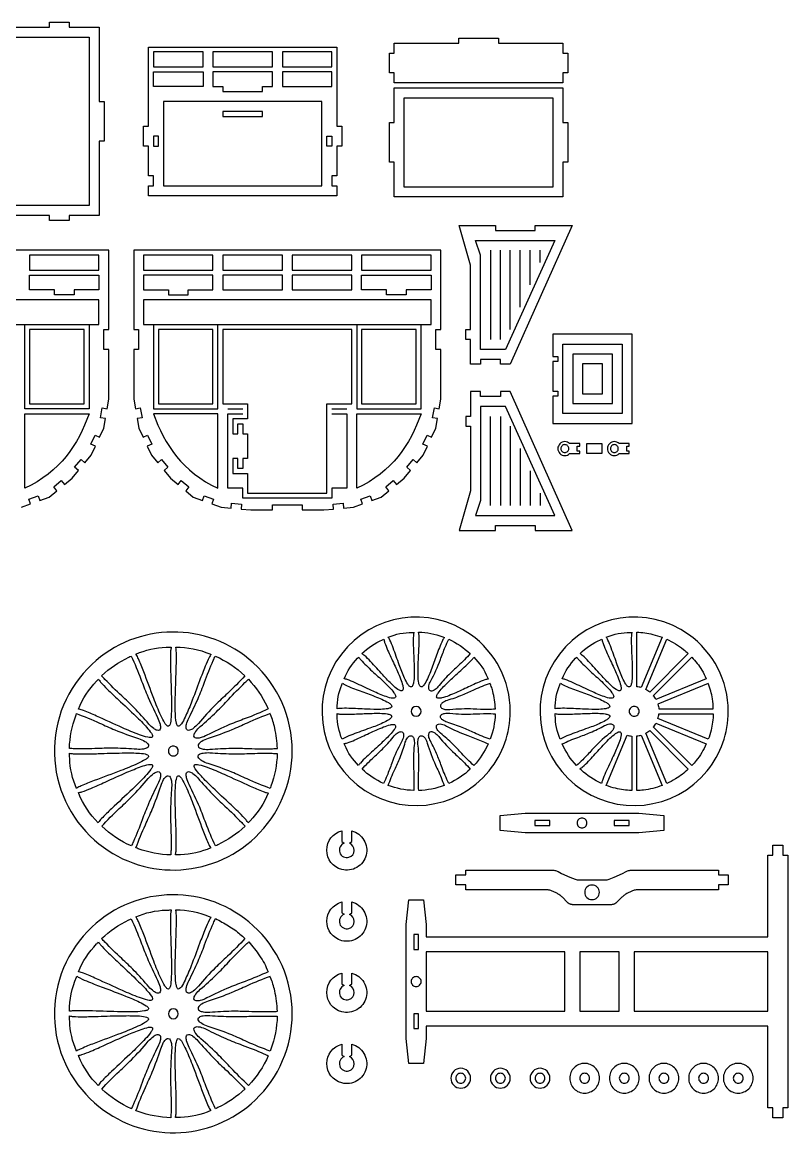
# Model space of a CAD drawing. Extents: x 67.1 to 101.4, y 38.5 to 67.5.
# Drawn here: x 82.14 to 101.45, y 39.51 to 67.51 of the extents above; entities that cross this region are included whole.
import ezdxf

# ---------------------------------------------------------------- set-up
doc = ezdxf.new("R2010")
doc.units = 0
doc.header["$MEASUREMENT"] = 0
doc.layers.get('0').update_dxf_attribs({"linetype": 'CONTINUOUS'})
doc.layers.add('ENGRAVE', color=1, linetype='CONTINUOUS')

msp = doc.modelspace()

# ---------------------------------------------------------------- linework, layer by layer
for points in [[(77.823, 67.383), (82.823, 67.383), (82.823, 67.508), (83.323, 67.508), (83.323, 67.383), (84.076, 67.383), (84.076, 65.508), (84.201, 65.508), (84.201, 64.508), (84.076, 64.508), (84.076, 62.633), (83.323, 62.633), (83.323, 62.508), (82.823, 62.508), (82.823, 62.633), (77.823, 62.633)], [(82.114, 55.277), (82.349, 55.362), (82.307, 55.48), (82.542, 55.565), (82.584, 55.448), (82.819, 55.533), (83.011, 55.694), (82.93, 55.79), (83.122, 55.95), (83.202, 55.854), (83.394, 56.015), (83.554, 56.207), (83.459, 56.287), (83.619, 56.479), (83.715, 56.398), (83.876, 56.59), (83.982, 56.816), (83.868, 56.869), (83.974, 57.096), (84.087, 57.043), (84.193, 57.269), (84.236, 57.516), (84.113, 57.537), (84.157, 57.784), (84.28, 57.762), (84.323, 58.008), (84.323, 59.258), (84.198, 59.258), (84.198, 59.758), (84.323, 59.758), (84.323, 61.758), (76.573, 61.758)]]:
    msp.add_lwpolyline(points)
for points in [[(91.522, 65.978), (91.522, 66.228), (91.397, 66.228), (91.397, 66.728), (91.522, 66.728), (91.522, 66.978), (93.147, 66.978), (93.147, 67.103), (94.147, 67.103), (94.147, 66.978), (95.772, 66.978), (95.772, 66.728), (95.897, 66.728), (95.897, 66.228), (95.772, 66.228), (95.772, 65.978)], [(85.323, 63.133), (85.323, 63.383), (85.448, 63.383), (85.448, 63.633), (85.323, 63.633), (85.323, 64.383), (85.198, 64.383), (85.198, 64.883), (85.323, 64.883), (85.323, 66.883), (90.073, 66.883), (90.073, 64.883), (90.198, 64.883), (90.198, 64.383), (90.073, 64.383), (90.073, 63.633), (89.948, 63.633), (89.948, 63.383), (90.073, 63.383), (90.073, 63.133)], [(85.448, 66.758), (85.448, 66.383), (86.698, 66.383), (86.698, 66.758)], [(86.948, 66.758), (86.948, 66.383), (88.448, 66.383), (88.448, 66.758)], [(88.698, 66.758), (88.698, 66.383), (89.948, 66.383), (89.948, 66.758)], [(85.448, 66.258), (86.698, 66.258), (86.698, 65.883), (85.448, 65.883)], [(86.948, 66.258), (86.948, 65.883), (87.198, 65.883), (87.198, 65.758), (88.198, 65.758), (88.198, 65.883), (88.448, 65.883), (88.448, 66.258)], [(88.698, 66.258), (88.698, 65.883), (89.948, 65.883), (89.948, 66.258)], [(91.522, 63.103), (91.522, 63.978), (91.397, 63.978), (91.397, 64.978), (91.522, 64.978), (91.522, 65.853), (95.772, 65.853), (95.772, 64.978), (95.897, 64.978), (95.897, 63.978), (95.772, 63.978), (95.772, 63.103)], [(87.198, 65.258), (87.198, 65.133), (88.198, 65.133), (88.198, 65.258)], [(85.448, 64.633), (85.448, 64.383), (85.573, 64.383), (85.573, 64.633)], [(89.948, 64.383), (89.823, 64.383), (89.823, 64.633), (89.948, 64.633)], [(93.448, 58.883), (93.448, 59.508), (93.323, 59.508), (93.323, 59.758), (93.448, 59.758), (93.448, 61.383), (93.158, 62.383), (94.073, 62.383), (94.073, 62.258), (95.073, 62.258), (95.073, 62.383), (96.011, 62.383), (94.448, 58.883), (94.198, 58.883), (94.198, 59.008), (93.698, 59.008), (93.698, 58.883)], [(82.323, 61.258), (84.073, 61.258), (84.073, 61.633), (82.323, 61.633)], [(92.698, 58.008), (92.698, 59.258), (92.573, 59.258), (92.573, 59.758), (92.698, 59.758), (92.698, 61.758), (84.948, 61.758), (84.948, 59.758), (85.073, 59.758), (85.073, 59.258), (84.948, 59.258), (84.948, 58.008), (84.992, 57.762), (85.115, 57.784), (85.158, 57.537), (85.035, 57.516), (85.078, 57.269), (85.184, 57.043), (85.297, 57.096), (85.403, 56.869), (85.29, 56.816), (85.396, 56.59), (85.556, 56.398), (85.652, 56.479), (85.813, 56.287), (85.717, 56.207), (85.878, 56.015), (86.069, 55.854), (86.149, 55.95), (86.341, 55.79), (86.261, 55.694), (86.452, 55.533), (86.687, 55.448), (86.73, 55.565), (86.965, 55.48), (86.922, 55.362), (87.157, 55.277), (87.406, 55.255), (87.417, 55.379), (87.666, 55.357), (87.655, 55.233), (87.904, 55.211), (88.448, 55.211), (88.448, 55.336), (89.198, 55.336), (89.198, 55.211), (89.742, 55.211), (89.991, 55.233), (89.98, 55.357), (90.229, 55.379), (90.24, 55.255), (90.489, 55.277), (90.724, 55.362), (90.682, 55.48), (90.917, 55.565), (90.959, 55.448), (91.194, 55.533), (91.386, 55.694), (91.305, 55.79), (91.497, 55.95), (91.577, 55.854), (91.769, 56.015), (91.929, 56.207), (91.834, 56.287), (91.994, 56.479), (92.09, 56.398), (92.251, 56.59), (92.357, 56.816), (92.243, 56.869), (92.349, 57.096), (92.462, 57.043), (92.568, 57.269), (92.611, 57.516), (92.488, 57.537), (92.532, 57.784), (92.655, 57.762)], [(86.948, 61.258), (86.948, 61.633), (85.198, 61.633), (85.198, 61.258)], [(88.698, 61.258), (88.698, 61.633), (87.198, 61.633), (87.198, 61.258)], [(90.448, 61.258), (90.448, 61.633), (88.948, 61.633), (88.948, 61.258)], [(90.698, 61.258), (92.448, 61.258), (92.448, 61.633), (90.698, 61.633)], [(84.073, 61.133), (84.073, 60.758), (83.448, 60.758), (83.448, 60.633), (82.948, 60.633), (82.948, 60.758), (82.323, 60.758), (82.323, 61.133)], [(85.198, 61.133), (85.198, 60.758), (85.823, 60.758), (85.823, 60.633), (86.323, 60.633), (86.323, 60.758), (86.948, 60.758), (86.948, 61.133)], [(87.198, 61.133), (87.198, 60.758), (88.698, 60.758), (88.698, 61.133)], [(88.948, 61.133), (88.948, 60.758), (90.448, 60.758), (90.448, 61.133)], [(92.448, 61.133), (92.448, 60.758), (91.823, 60.758), (91.823, 60.633), (91.323, 60.633), (91.323, 60.758), (90.698, 60.758), (90.698, 61.133)], [(82.323, 59.758), (82.323, 57.883), (83.698, 57.883), (83.698, 59.758)], [(85.573, 59.758), (85.573, 57.883), (86.948, 57.883), (86.948, 59.758)], [(87.198, 59.758), (87.198, 57.883), (87.823, 57.883), (87.823, 57.508), (87.448, 57.508), (87.448, 57.133), (87.573, 57.133), (87.573, 57.383), (87.698, 57.383), (87.698, 57.133), (87.823, 57.133), (87.823, 56.508), (87.698, 56.508), (87.698, 56.258), (87.573, 56.258), (87.573, 56.508), (87.448, 56.508), (87.448, 56.133), (87.823, 56.133), (87.823, 55.633), (89.823, 55.633), (89.823, 57.883), (90.448, 57.883), (90.448, 59.758)], [(90.698, 59.758), (90.698, 57.883), (92.073, 57.883), (92.073, 59.758)], [(97.522, 59.641), (95.522, 59.641), (95.522, 59.079), (95.647, 59.079), (95.647, 58.954), (95.522, 58.954), (95.522, 58.204), (95.647, 58.204), (95.647, 58.079), (95.522, 58.079), (95.522, 57.391), (97.522, 57.391)], [(93.448, 58.196), (93.448, 57.571), (93.323, 57.571), (93.323, 57.321), (93.448, 57.321), (93.448, 55.696), (93.158, 54.696), (94.073, 54.696), (94.073, 54.821), (95.073, 54.821), (95.073, 54.696), (96.011, 54.696), (94.448, 58.196), (94.198, 58.196), (94.198, 58.071), (93.698, 58.071), (93.698, 58.196)], [(96.378, 56.883), (96.753, 56.883), (96.753, 56.633), (96.378, 56.633)], [(95.069, 47.069), (94.819, 47.069), (94.194, 47.132), (94.194, 47.507), (94.819, 47.569), (97.694, 47.569), (98.319, 47.507), (98.319, 47.132), (97.694, 47.069), (97.444, 47.069), (97.069, 47.069), (95.444, 47.069)], [(95.444, 47.382), (95.069, 47.382), (95.069, 47.257), (95.444, 47.257)], [(97.444, 47.382), (97.069, 47.382), (97.069, 47.257), (97.444, 47.257)], [(91.886, 41.258), (91.823, 41.883), (91.823, 44.758), (91.886, 45.383), (92.261, 45.383), (92.323, 44.758), (92.323, 44.446), (100.948, 44.446), (100.948, 46.508), (101.073, 46.508), (101.073, 46.758), (101.323, 46.758), (101.323, 46.508), (101.448, 46.508), (101.448, 40.133), (101.323, 40.133), (101.323, 39.883), (101.073, 39.883), (101.073, 40.133), (100.948, 40.133), (100.948, 42.196), (92.323, 42.196), (92.323, 41.883), (92.261, 41.258)], [(93.073, 45.758), (93.073, 46.008), (93.323, 46.008), (93.323, 46.133), (95.483, 46.133), (95.505, 46.132), (95.527, 46.131), (95.549, 46.127), (95.571, 46.123), (95.592, 46.117), (95.613, 46.11), (95.633, 46.102), (95.654, 46.093), (95.743, 46.048), (95.952, 45.955), (96.081, 45.904), (96.108, 45.895), (96.132, 45.888), (96.142, 45.886), (96.15, 45.884), (96.154, 45.883), (96.158, 45.882), (96.161, 45.882), (96.164, 45.882), (96.859, 45.882), (96.862, 45.882), (96.865, 45.882), (96.869, 45.883), (96.873, 45.884), (96.882, 45.886), (96.892, 45.888), (96.915, 45.895), (96.942, 45.904), (97.071, 45.955), (97.279, 46.048), (97.368, 46.093), (97.388, 46.102), (97.408, 46.11), (97.429, 46.117), (97.451, 46.123), (97.472, 46.127), (97.494, 46.131), (97.516, 46.132), (97.538, 46.133), (99.698, 46.133), (99.698, 46.008), (99.948, 46.008), (99.948, 45.758), (99.698, 45.758), (99.698, 45.633), (97.663, 45.633), (97.641, 45.632), (97.619, 45.631), (97.597, 45.627), (97.576, 45.623), (97.554, 45.617), (97.533, 45.61), (97.513, 45.602), (97.493, 45.593), (97.403, 45.548), (97.384, 45.538), (97.364, 45.527), (97.346, 45.515), (97.327, 45.502), (97.31, 45.489), (97.292, 45.475), (97.276, 45.46), (97.26, 45.445), (97.137, 45.322), (97.129, 45.314), (97.121, 45.307), (97.112, 45.301), (97.104, 45.295), (97.095, 45.289), (97.085, 45.284), (97.076, 45.279), (97.066, 45.275), (97.056, 45.271), (97.046, 45.267), (97.036, 45.265), (97.026, 45.262), (97.015, 45.26), (97.005, 45.259), (96.994, 45.258), (96.983, 45.258), (96.038, 45.258), (96.027, 45.258), (96.017, 45.259), (96.006, 45.26), (95.995, 45.262), (95.985, 45.265), (95.975, 45.267), (95.965, 45.271), (95.955, 45.275), (95.945, 45.279), (95.936, 45.284), (95.927, 45.289), (95.918, 45.295), (95.909, 45.301), (95.901, 45.307), (95.892, 45.314), (95.885, 45.322), (95.762, 45.445), (95.746, 45.46), (95.729, 45.475), (95.712, 45.489), (95.694, 45.502), (95.676, 45.515), (95.657, 45.527), (95.638, 45.538), (95.618, 45.548), (95.529, 45.593), (95.508, 45.602), (95.488, 45.61), (95.467, 45.617), (95.446, 45.623), (95.424, 45.627), (95.402, 45.631), (95.38, 45.632), (95.358, 45.633), (93.323, 45.633), (93.323, 45.758)], [(92.011, 44.508), (92.011, 44.133), (92.136, 44.133), (92.136, 44.508)], [(92.323, 44.071), (92.323, 42.571), (95.823, 42.571), (95.823, 44.071)], [(96.198, 44.071), (96.198, 42.571), (97.198, 42.571), (97.198, 44.071)], [(97.573, 44.071), (97.573, 42.571), (100.948, 42.571), (100.948, 44.071)], [(92.011, 42.508), (92.011, 42.133), (92.136, 42.133), (92.136, 42.508)]]:
    msp.add_lwpolyline(points, close=True)
for points in [[(95.945, 56.883, 0.41271), (95.699, 56.881, 0.41271), (95.699, 56.634, 0.41145), (95.945, 56.633), (96.198, 56.633), (96.198, 56.696), (96.136, 56.696), (96.136, 56.821), (96.198, 56.821), (96.198, 56.883)], [(95.823, 56.658, 0.414214), (95.923, 56.758, 0.414214), (95.823, 56.858, 0.414214), (95.723, 56.758, 0.414214)], [(97.195, 56.883, 0.41271), (96.949, 56.881, 0.41271), (96.949, 56.634, 0.41145), (97.195, 56.633), (97.448, 56.633), (97.448, 56.696), (97.386, 56.696), (97.386, 56.821), (97.448, 56.821), (97.448, 56.883)], [(97.073, 56.658, 0.414214), (97.173, 56.758, 0.414214), (97.073, 56.858, 0.414214), (96.973, 56.758, 0.414214)], [(94.448, 50.133, 0.243282), (93.446, 52.07, 0.404072), (90.187, 51.575, 0.407608), (90.586, 48.282, 0.412885), (93.915, 48.635, 0.172941)], [(99.948, 50.133, 0.243282), (98.946, 52.07, 0.404072), (95.687, 51.575, 0.407609), (96.086, 48.282, 0.412885), (99.415, 48.635, 0.172941)], [(88.948, 49.133, 0.21178), (87.964, 51.354, 0.391929), (83.892, 51.317, 0.213524), (82.949, 49.058, 0.208326), (83.959, 46.888, 0.390197), (88.017, 46.962, 0.205517)], [(91.368, 52, -0.099565), (91.976, 52.125), (92.019, 52.125, 0.070307), (92.003, 52.041, 0.025895), (92, 51.837, 0.005837), (92.016, 51.439, -0.01601), (92.024, 51.044, -0.036411), (92.01, 50.862, -0.07724), (91.985, 50.78, -0.193502), (91.956, 50.75, -0.246041), (91.914, 50.759, -0.090618), (91.861, 50.819, -0.040959), (91.78, 50.972, -0.017856), (91.648, 51.304, 0.003032), (91.492, 51.733, 0.023885), (91.409, 51.931, 0.055063)], [(92.136, 52.128, -0.093763), (92.745, 52.01), (92.785, 51.994, 0.070307), (92.739, 51.922, 0.026135), (92.658, 51.735, 0.005976), (92.521, 51.362, -0.015999), (92.377, 50.995, -0.036365), (92.294, 50.833, -0.07668), (92.241, 50.766, -0.192132), (92.202, 50.749, -0.247601), (92.167, 50.773, -0.092119), (92.14, 50.848, -0.041009), (92.123, 51.021, -0.018067), (92.128, 51.378, 0.002962), (92.148, 51.834, 0.023921), (92.147, 52.049, 0.055321)], [(96.868, 52, -0.099565), (97.476, 52.125), (97.519, 52.125, 0.070307), (97.503, 52.041, 0.025895), (97.5, 51.837, 0.005837), (97.516, 51.439, -0.01601), (97.524, 51.044, -0.036411), (97.51, 50.862, -0.07724), (97.485, 50.78, -0.193504), (97.456, 50.75, -0.24604), (97.414, 50.759, -0.090617), (97.361, 50.819, -0.040959), (97.28, 50.972, -0.017856), (97.148, 51.304, 0.003032), (96.992, 51.733, 0.023885), (96.909, 51.931, 0.055063)], [(97.636, 52.128, -0.053553), (98.047, 52.073, -0.032919), (98.279, 52), (97.753, 50.731, 0.049855), (97.636, 50.755)], [(90.707, 51.588, -0.09623), (91.222, 51.935), (91.261, 51.951, 0.07041), (91.279, 51.868, 0.026017), (91.354, 51.679, 0.005895), (91.521, 51.318, -0.016027), (91.679, 50.956, -0.036448), (91.735, 50.783, -0.077155), (91.744, 50.698, -0.192541), (91.729, 50.659, -0.24616), (91.687, 50.651, -0.091184), (91.615, 50.686, -0.041205), (91.481, 50.796, -0.017959), (91.232, 51.052, 0.003012), (90.924, 51.389, 0.023918), (90.771, 51.54, 0.055117)], [(92.894, 51.951, -0.081762), (93.438, 51.589, -0.024137), (93.135, 51.282, 0.011756), (92.894, 51.053, 0.022775), (92.624, 50.749, -0.081665), (92.528, 50.666, -0.147369), (92.453, 50.644, -0.337047), (92.394, 50.696, -0.114833), (92.394, 50.775, -0.073818), (92.443, 50.902, 0.036955), (92.685, 51.438, -0.010558), (92.806, 51.755, -0.012707)], [(96.207, 51.588, -0.096231), (96.722, 51.935), (96.761, 51.951, 0.07041), (96.779, 51.868, 0.026017), (96.854, 51.679, 0.005895), (97.021, 51.318, -0.016027), (97.179, 50.956, -0.036448), (97.235, 50.783, -0.077154), (97.244, 50.698, -0.19254), (97.229, 50.659, -0.246161), (97.187, 50.651, -0.091185), (97.115, 50.686, -0.041205), (96.981, 50.796, -0.017959), (96.732, 51.052, 0.003012), (96.424, 51.389, 0.023918), (96.271, 51.54, 0.055118)], [(98.394, 51.951, -0.063904), (98.816, 51.695, -0.021632), (98.939, 51.588), (97.968, 50.616, 0.049792), (97.869, 50.683)], [(84.14, 51.03, -0.0811), (84.823, 51.498, -0.007919), (84.887, 51.526, -0.019395), (85.13, 50.947, 0.007964), (85.284, 50.552, 0.02097), (85.549, 49.981, -0.055565), (85.614, 49.812, -0.095384), (85.623, 49.712, -0.199945), (85.597, 49.663, -0.220985), (85.541, 49.655, -0.098592), (85.453, 49.699, -0.054984), (85.329, 49.813, 0.015697), (84.961, 50.22, 0.012322), (84.646, 50.525, -0.01614), (84.224, 50.94, -0.003727)], [(85.004, 51.576, -0.095029), (85.766, 51.748, -0.012169), (85.896, 51.75, 0.058538), (85.88, 51.659, 0.023125), (85.874, 51.417, 0.00662), (85.883, 51.026, -0.004803), (85.9, 50.421, -0.017644), (85.895, 50.032, -0.040554), (85.873, 49.841, -0.081454), (85.85, 49.779, -0.243498), (85.822, 49.757, -0.198617), (85.786, 49.773, -0.071237), (85.735, 49.836, -0.035072), (85.632, 50.029, -0.015759), (85.455, 50.457, -0.001102), (85.202, 51.129, 0.015937), (85.067, 51.459, 0.036348), (85.012, 51.565)], [(86.011, 51.753, -0.100712), (86.873, 51.58), (86.9, 51.568, 0.058805), (86.851, 51.491, 0.023291), (86.753, 51.27, 0.006699), (86.611, 50.906, -0.004741), (86.396, 50.341, -0.017578), (86.244, 49.984, -0.040394), (86.15, 49.816, -0.080995), (86.106, 49.767, -0.242503), (86.071, 49.758, -0.199662), (86.044, 49.786, -0.071689), (86.02, 49.863, -0.035245), (86, 50.082, -0.015833), (86, 50.545, -0.001152), (86.022, 51.263, 0.015881), (86.024, 51.621, 0.036248), (86.014, 51.74)], [(87.007, 51.527, -0.084092), (87.755, 51.031, -0.019446), (87.313, 50.584, 0.007978), (87.005, 50.291, 0.021038), (86.579, 49.827, -0.055487), (86.448, 49.702, -0.095059), (86.359, 49.655, -0.199296), (86.304, 49.66, -0.221639), (86.274, 49.709, -0.098933), (86.281, 49.807, -0.055064), (86.339, 49.965, 0.015637), (86.574, 50.461, 0.012299), (86.735, 50.867, -0.016105), (86.956, 51.415, -0.003715)], [(90.255, 50.954, -0.092933), (90.597, 51.472), (90.627, 51.503, 0.070364), (90.675, 51.433, 0.026043), (90.817, 51.286, 0.005927), (91.109, 51.016, -0.015985), (91.394, 50.743, -0.036383), (91.513, 50.604, -0.077029), (91.554, 50.529, -0.192453), (91.554, 50.487, -0.246597), (91.518, 50.464, -0.091164), (91.439, 50.468, -0.041164), (91.273, 50.519, -0.017945), (90.945, 50.66, 0.002975), (90.531, 50.853, 0.023842), (90.333, 50.934, 0.055062)], [(93.528, 51.499, -0.096223), (93.875, 50.985), (93.891, 50.945, 0.070195), (93.808, 50.927, 0.025969), (93.619, 50.852, 0.005881), (93.258, 50.686, -0.01602), (92.896, 50.527, -0.036385), (92.723, 50.471, -0.076886), (92.638, 50.462, -0.193248), (92.599, 50.478, -0.247055), (92.591, 50.52, -0.091537), (92.626, 50.591, -0.041283), (92.736, 50.725, -0.01797), (92.992, 50.974, 0.003023), (93.329, 51.283, 0.023953), (93.48, 51.435, 0.055242)], [(95.755, 50.954, -0.092933), (96.097, 51.472), (96.127, 51.503, 0.070364), (96.175, 51.433, 0.026043), (96.317, 51.286, 0.005927), (96.609, 51.016, -0.015985), (96.894, 50.743, -0.036383), (97.013, 50.604, -0.077028), (97.054, 50.529, -0.192453), (97.054, 50.487, -0.246597), (97.018, 50.464, -0.091164), (96.939, 50.468, -0.041164), (96.773, 50.519, -0.017945), (96.445, 50.66, 0.002975), (96.031, 50.853, 0.023842), (95.833, 50.934, 0.055062)], [(99.028, 51.499, -0.054313), (99.278, 51.174, -0.034954), (99.391, 50.954), (98.123, 50.429, 0.05162), (98.056, 50.528)], [(83.554, 50.192, -0.094067), (84.011, 50.894, -0.006452), (84.061, 50.946, 0.058482), (84.114, 50.871, 0.023194), (84.281, 50.695, 0.006665), (84.564, 50.425, -0.00477), (85.003, 50.01, -0.017606), (85.275, 49.732, -0.04042), (85.394, 49.581, -0.080937), (85.423, 49.521, -0.241843), (85.418, 49.485, -0.200125), (85.382, 49.471, -0.071746), (85.301, 49.479, -0.035234), (85.092, 49.543, -0.015816), (84.665, 49.72, -0.001131), (84.01, 50.016, 0.015925), (83.681, 50.155, 0.03639), (83.568, 50.19)], [(87.845, 50.941, -0.081098), (88.313, 50.258, -0.007918), (88.341, 50.194, -0.019395), (87.763, 49.951, 0.007964), (87.367, 49.798, 0.020971), (86.796, 49.532, -0.055566), (86.628, 49.467, -0.095385), (86.528, 49.458, -0.199944), (86.478, 49.484, -0.220982), (86.47, 49.541, -0.098593), (86.514, 49.628, -0.054985), (86.628, 49.752, 0.015697), (87.035, 50.121, 0.012323), (87.34, 50.435, -0.01614), (87.755, 50.857, -0.003727)], [(90.078, 50.196, -0.093765), (90.197, 50.805), (90.213, 50.845, 0.070315), (90.284, 50.799, 0.026137), (90.471, 50.718, 0.005977), (90.844, 50.58, -0.015998), (91.211, 50.437, -0.036365), (91.374, 50.354, -0.076691), (91.44, 50.301, -0.192187), (91.457, 50.262, -0.247561), (91.433, 50.227, -0.092095), (91.358, 50.2, -0.041002), (91.185, 50.183, -0.018065), (90.828, 50.188, 0.002961), (90.372, 50.208, 0.023916), (90.157, 50.207, 0.055306)], [(93.94, 50.839, 0.023635), (93.54, 50.675, -0.012281), (93.237, 50.54, -0.022898), (92.853, 50.407, 0.081859), (92.739, 50.349, 0.148138), (92.69, 50.288, 0.336526), (92.716, 50.214, 0.122722), (92.799, 50.183, 0.066157), (92.925, 50.181, -0.036883), (93.514, 50.199, 0.011922), (93.873, 50.19, 0.011565), (94.071, 50.196, 0.053394), (94.006, 50.642, 0.022162), (93.968, 50.763, 0.046501), (93.947, 50.815, -0.0553)], [(95.578, 50.196, -0.093765), (95.697, 50.805), (95.713, 50.845, 0.070315), (95.784, 50.799, 0.026137), (95.971, 50.718, 0.005977), (96.344, 50.58, -0.015998), (96.711, 50.437, -0.036365), (96.874, 50.354, -0.076691), (96.94, 50.301, -0.192187), (96.957, 50.262, -0.247562), (96.933, 50.227, -0.092096), (96.858, 50.2, -0.041002), (96.685, 50.183, -0.018065), (96.328, 50.188, 0.002961), (95.872, 50.208, 0.023916), (95.657, 50.207, 0.055306)], [(99.44, 50.839), (98.171, 50.313, -0.053218), (98.195, 50.196), (99.568, 50.196, 0.034923), (99.547, 50.446, 0.057453)], [(92.198, 50.133, 0.413694), (92.073, 50.258, 0.413694), (91.948, 50.133, 0.413694), (92.073, 50.008, 0.413694)], [(97.698, 50.133, 0.414214), (97.573, 50.258, 0.414214), (97.448, 50.133, 0.414214), (97.573, 50.008, 0.414214)], [(83.328, 49.196, -0.080926), (83.485, 50.023, -0.006161), (83.505, 50.075, -0.019468), (84.086, 49.838, 0.007993), (84.475, 49.666, 0.021052), (85.066, 49.451, -0.055552), (85.231, 49.377, -0.095381), (85.308, 49.313, -0.199994), (85.325, 49.26, -0.220989), (85.291, 49.214, -0.098561), (85.198, 49.183, -0.054961), (85.03, 49.176, 0.015624), (84.481, 49.204, 0.012271), (84.043, 49.197, -0.016076), (83.451, 49.191, -0.003712)], [(88.391, 50.077, 0.019109), (87.809, 49.838, -0.008366), (87.421, 49.666, -0.021161), (86.83, 49.451, 0.055541), (86.665, 49.377, 0.095456), (86.588, 49.313, 0.200243), (86.571, 49.26, 0.220828), (86.605, 49.214, 0.09843), (86.698, 49.183, 0.054919), (86.867, 49.176, -0.015643), (87.416, 49.204, -0.012199), (87.854, 49.197, 0.016088), (88.449, 49.192, 0.003692), (88.573, 49.196, 0.041816), (88.507, 49.712, 0.043776), (88.399, 50.051, -0.01839)], [(90.206, 49.428, -0.099534), (90.082, 50.036), (90.081, 50.079, 0.069908), (90.165, 50.063, 0.02587), (90.369, 50.06, 0.005829), (90.766, 50.076, -0.016058), (91.161, 50.084, -0.036407), (91.343, 50.069, -0.076829), (91.425, 50.045, -0.192741), (91.455, 50.016, -0.247519), (91.446, 49.974, -0.091694), (91.387, 49.921, -0.04131), (91.234, 49.84, -0.017962), (90.902, 49.708, 0.00306), (90.473, 49.552, 0.024038), (90.275, 49.469, 0.055453)], [(94.068, 50.071, -0.082819), (93.941, 49.429, -0.024196), (93.541, 49.592, 0.011783), (93.238, 49.726, 0.022842), (92.853, 49.859, -0.081778), (92.74, 49.917, -0.147303), (92.691, 49.978, -0.33666), (92.716, 50.052, -0.11501), (92.79, 50.082, -0.07396), (92.925, 50.085, 0.036957), (93.514, 50.067, -0.010559), (93.853, 50.076, -0.01271)], [(95.706, 49.428, -0.099534), (95.582, 50.036), (95.581, 50.079, 0.069908), (95.665, 50.063, 0.02587), (95.869, 50.06, 0.005829), (96.266, 50.076, -0.016058), (96.661, 50.084, -0.036406), (96.843, 50.069, -0.076828), (96.925, 50.045, -0.19274), (96.955, 50.016, -0.247519), (96.946, 49.974, -0.091694), (96.887, 49.921, -0.04131), (96.734, 49.84, -0.017962), (96.402, 49.708, 0.00306), (95.973, 49.552, 0.024038), (95.775, 49.469, 0.055454)], [(99.568, 50.071, -0.053554), (99.513, 49.659, -0.032921), (99.44, 49.428), (98.171, 49.953, 0.050043), (98.195, 50.071)], [(90.619, 48.767, -0.096214), (90.272, 49.282), (90.255, 49.321, 0.070195), (90.338, 49.339, 0.025968), (90.527, 49.414, 0.00588), (90.888, 49.58, -0.01602), (91.25, 49.739, -0.036386), (91.423, 49.795, -0.07689), (91.508, 49.804, -0.193258), (91.547, 49.788, -0.247045), (91.555, 49.747, -0.091533), (91.521, 49.675, -0.041282), (91.41, 49.541, -0.017969), (91.154, 49.292, 0.003023), (90.818, 48.984, 0.023954), (90.666, 48.831, 0.055241)], [(91.252, 48.315, -0.081764), (90.708, 48.677, -0.024137), (91.012, 48.984, 0.011756), (91.252, 49.213, 0.022775), (91.522, 49.518, -0.081665), (91.619, 49.601, -0.147369), (91.694, 49.622, -0.337046), (91.752, 49.57, -0.114833), (91.752, 49.491, -0.073818), (91.703, 49.365, 0.036955), (91.461, 48.828, -0.010558), (91.34, 48.512, -0.012707)], [(93.439, 48.678, -0.085642), (92.896, 48.316, -0.024071), (92.728, 48.713, 0.011729), (92.608, 49.023, 0.022704), (92.431, 49.389, -0.081669), (92.391, 49.509, -0.147437), (92.4, 49.587, -0.337056), (92.47, 49.622, -0.11477), (92.543, 49.591, -0.073791), (92.642, 49.497, 0.037039), (93.045, 49.068, -0.01058), (93.291, 48.835, -0.012737)], [(93.891, 49.312, -0.081757), (93.529, 48.768, -0.024121), (93.222, 49.072, 0.011754), (92.993, 49.312, 0.022747), (92.688, 49.583, -0.081645), (92.605, 49.679, -0.147767), (92.583, 49.754, -0.337211), (92.636, 49.813, -0.114429), (92.715, 49.812, -0.07364), (92.841, 49.763, 0.036892), (93.378, 49.521, -0.011871), (93.711, 49.393, -0.011612)], [(96.119, 48.767, -0.085637), (95.756, 49.311, -0.024043), (96.153, 49.478, 0.011709), (96.463, 49.598, 0.022695), (96.828, 49.775, -0.086406), (96.953, 49.815, -0.151427), (97.029, 49.805, -0.325771), (97.062, 49.736, -0.115248), (97.031, 49.663, -0.073889), (96.937, 49.565, 0.037057), (96.508, 49.161, -0.010593), (96.275, 48.915, -0.012743)], [(96.752, 48.315, -0.092929), (96.234, 48.657), (96.203, 48.686, 0.070284), (96.273, 48.735, 0.02605), (96.42, 48.876, 0.005927), (96.69, 49.169, -0.016008), (96.963, 49.454, -0.036399), (97.102, 49.572, -0.076929), (97.177, 49.613, -0.193297), (97.219, 49.613, -0.246975), (97.242, 49.578, -0.091525), (97.238, 49.499, -0.041292), (97.187, 49.332, -0.017987), (97.046, 49.005, 0.002986), (96.853, 48.591, 0.023903), (96.772, 48.392, 0.055219)], [(98.939, 48.678, -0.054313), (98.614, 48.429, -0.034948), (98.394, 48.315), (97.868, 49.583, 0.049918), (97.968, 49.65)], [(99.391, 49.312, -0.063904), (99.135, 48.89, -0.021635), (99.028, 48.767), (98.056, 49.739, 0.050461), (98.123, 49.838)], [(92.011, 48.138, -0.082822), (91.37, 48.266, -0.024195), (91.532, 48.665, 0.011782), (91.666, 48.969, 0.022842), (91.799, 49.353, -0.081772), (91.857, 49.466, -0.14726), (91.918, 49.515, -0.33667), (91.992, 49.49, -0.115045), (92.022, 49.417, -0.073971), (92.025, 49.281, 0.036963), (92.007, 48.692, -0.010562), (92.016, 48.353, -0.012712)], [(92.779, 48.266, -0.088912), (92.138, 48.138, -0.023984), (92.135, 48.57, 0.011689), (92.143, 48.902, 0.02261), (92.119, 49.309, -0.081424), (92.128, 49.436, -0.147319), (92.166, 49.504, -0.337844), (92.244, 49.509, -0.114628), (92.3, 49.453, -0.073572), (92.355, 49.329, 0.037), (92.563, 48.777, -0.010572), (92.702, 48.467, -0.012721)], [(97.511, 48.138, -0.053555), (97.099, 48.193, -0.03292), (96.868, 48.266), (97.393, 49.535, 0.049852), (97.511, 49.511)], [(98.279, 48.266, -0.069136), (97.804, 48.148, -0.023294), (97.636, 48.138), (97.636, 49.513, 0.049752), (97.753, 49.536)], [(83.506, 48.189, -0.095022), (83.334, 48.951, -0.012172), (83.332, 49.08, 0.058539), (83.422, 49.065, 0.023126), (83.665, 49.059, 0.00662), (84.055, 49.068, -0.004803), (84.66, 49.084, -0.017645), (85.049, 49.08, -0.040555), (85.24, 49.058, -0.081455), (85.302, 49.035, -0.243495), (85.324, 49.007, -0.198618), (85.308, 48.971, -0.071238), (85.246, 48.92, -0.035072), (85.052, 48.817, -0.015759), (84.625, 48.64, -0.001102), (83.953, 48.387, 0.015937), (83.622, 48.252, 0.036348), (83.517, 48.197)], [(86.058, 49.074, 0.405351), (86.011, 49.242, 0.387114), (85.844, 49.203, 0.322433), (85.849, 49.057, 0.322433), (85.99, 49.015, 0.18167)], [(88.568, 49.071, -0.080931), (88.411, 48.243, -0.006162), (88.391, 48.191, -0.019468), (87.81, 48.428, 0.007993), (87.422, 48.6, 0.021052), (86.83, 48.815, -0.055551), (86.665, 48.889, -0.095381), (86.588, 48.953, -0.199997), (86.571, 49.006, -0.22099), (86.605, 49.052, -0.098559), (86.698, 49.083, -0.05496), (86.867, 49.09, 0.015624), (87.416, 49.063, 0.012271), (87.853, 49.069, -0.016076), (88.445, 49.075, -0.003712)], [(84.052, 47.325, -0.102505), (83.565, 48.058), (83.554, 48.084, 0.058892), (83.643, 48.105, 0.023237), (83.869, 48.191, 0.006659), (84.226, 48.349, -0.00478), (84.778, 48.596, -0.017634), (85.138, 48.74, -0.040569), (85.323, 48.793, -0.081585), (85.389, 48.796, -0.244132), (85.42, 48.778, -0.198033), (85.419, 48.739, -0.071218), (85.381, 48.667, -0.035115), (85.241, 48.498, -0.015792), (84.914, 48.171, -0.001122), (84.39, 47.679, 0.015907), (84.135, 47.428, 0.036204), (84.059, 47.336)], [(88.342, 48.074, -0.09407), (87.885, 47.372, -0.006452), (87.835, 47.32, 0.058481), (87.782, 47.395, 0.023193), (87.615, 47.571, 0.006664), (87.333, 47.841, -0.00477), (86.893, 48.257, -0.017605), (86.622, 48.534, -0.040419), (86.502, 48.685, -0.080934), (86.474, 48.745, -0.241849), (86.478, 48.781, -0.200127), (86.515, 48.795, -0.071743), (86.595, 48.787, -0.035233), (86.804, 48.723, -0.015815), (87.232, 48.546, -0.001131), (87.886, 48.25, 0.015925), (88.215, 48.111, 0.036389), (88.329, 48.076)], [(84.889, 46.739, -0.084093), (84.142, 47.235, -0.019446), (84.584, 47.682, 0.007978), (84.891, 47.975, 0.021038), (85.317, 48.439, -0.055487), (85.448, 48.564, -0.095059), (85.537, 48.611, -0.199295), (85.593, 48.606, -0.221639), (85.622, 48.557, -0.098933), (85.615, 48.459, -0.055064), (85.557, 48.302, 0.015637), (85.322, 47.805, 0.012299), (85.161, 47.399, -0.016105), (84.94, 46.851, -0.003715)], [(85.886, 46.513, -0.080931), (85.058, 46.67, -0.006162), (85.006, 46.69, -0.019468), (85.243, 47.271, 0.007993), (85.415, 47.66, 0.021052), (85.631, 48.251, -0.055551), (85.704, 48.416, -0.09538), (85.768, 48.493, -0.199998), (85.821, 48.51, -0.220992), (85.867, 48.476, -0.098559), (85.898, 48.383, -0.054959), (85.905, 48.215, 0.015624), (85.878, 47.666, 0.012271), (85.884, 47.228, -0.016076), (85.89, 46.636, -0.003712)], [(86.892, 46.691, -0.095029), (86.13, 46.519, -0.012169), (86.001, 46.517, 0.058538), (86.016, 46.607, 0.023125), (86.023, 46.849, 0.00662), (86.014, 47.24, -0.004803), (85.997, 47.845, -0.017644), (86.001, 48.234, -0.040554), (86.024, 48.425, -0.081454), (86.046, 48.487, -0.243497), (86.074, 48.509, -0.198618), (86.11, 48.493, -0.071237), (86.162, 48.431, -0.035072), (86.264, 48.237, -0.015759), (86.441, 47.809, -0.001102), (86.694, 47.138, 0.015937), (86.829, 46.807, 0.036348), (86.885, 46.702)], [(87.756, 47.237, -0.081098), (87.073, 46.769, -0.007918), (87.01, 46.74, -0.019394), (86.766, 47.319, 0.007964), (86.613, 47.714, 0.020969), (86.347, 48.285, -0.055561), (86.282, 48.454, -0.095381), (86.274, 48.554, -0.199952), (86.299, 48.603, -0.22099), (86.356, 48.611, -0.098588), (86.443, 48.567, -0.05498), (86.567, 48.453, 0.015696), (86.936, 48.046, 0.012322), (87.25, 47.741, -0.016139), (87.672, 47.327, -0.003727)], [(96.257, 47.194, 0.414214), (96.382, 47.319, 0.414214), (96.257, 47.444, 0.414214), (96.132, 47.319, 0.414214)], [(90.449, 46.849), (90.449, 47.121, -0.414248), (90.811, 46.508, -0.414248), (90.197, 46.145, -0.342088), (89.819, 46.633, -0.342088), (90.198, 47.121), (90.198, 46.849), (90.26, 46.81, 0.408105), (90.145, 46.574, 0.408105), (90.379, 46.454, 0.320851), (90.511, 46.628, 0.320851), (90.388, 46.809)], [(96.695, 45.571, 0.414214), (96.511, 45.755, 0.414214), (96.326, 45.571, 0.414214), (96.511, 45.386, 0.414214)], [(88.948, 42.508, 0.21178), (87.964, 44.729, 0.391929), (83.892, 44.692, 0.213524), (82.949, 42.433, 0.208326), (83.959, 40.263, 0.390197), (88.017, 40.337, 0.205517)], [(85.004, 44.951, -0.095029), (85.766, 45.123, -0.01217), (85.896, 45.125, 0.058538), (85.88, 45.034, 0.023125), (85.874, 44.792, 0.00662), (85.883, 44.401, -0.004803), (85.9, 43.796, -0.017644), (85.895, 43.407, -0.040554), (85.873, 43.216, -0.081454), (85.85, 43.154, -0.243497), (85.822, 43.132, -0.198618), (85.786, 43.148, -0.071237), (85.735, 43.211, -0.035072), (85.632, 43.404, -0.015759), (85.455, 43.832, -0.001102), (85.202, 44.504, 0.015937), (85.067, 44.834, 0.036348), (85.012, 44.94)], [(86.011, 45.128, -0.100713), (86.873, 44.955), (86.9, 44.943, 0.058805), (86.851, 44.866, 0.023291), (86.753, 44.645, 0.0067), (86.611, 44.281, -0.004741), (86.396, 43.716, -0.017578), (86.244, 43.359, -0.040394), (86.15, 43.191, -0.080995), (86.106, 43.142, -0.242504), (86.071, 43.133, -0.199661), (86.044, 43.161, -0.071689), (86.02, 43.238, -0.035245), (86, 43.457, -0.015833), (86, 43.92, -0.001152), (86.022, 44.639, 0.015881), (86.024, 44.996, 0.036248), (86.014, 45.115)], [(90.449, 45.056), (90.449, 45.327, -0.414248), (90.811, 44.714, -0.414248), (90.197, 44.351, -0.342088), (89.819, 44.84, -0.342088), (90.198, 45.327), (90.198, 45.056), (90.26, 45.016, 0.408104), (90.145, 44.78, 0.408104), (90.379, 44.66, 0.320852), (90.511, 44.834, 0.320852), (90.388, 45.015)], [(84.14, 44.405, -0.0811), (84.823, 44.873, -0.007919), (84.887, 44.901, -0.019395), (85.13, 44.323, 0.007964), (85.284, 43.927, 0.02097), (85.549, 43.356, -0.055565), (85.614, 43.187, -0.095384), (85.623, 43.087, -0.199946), (85.597, 43.038, -0.220985), (85.541, 43.03, -0.098592), (85.453, 43.074, -0.054984), (85.329, 43.188, 0.015697), (84.961, 43.595, 0.012322), (84.646, 43.9, -0.01614), (84.224, 44.315, -0.003727)], [(87.498, 44.621, -0.025714), (87.755, 44.406, -0.019436), (87.312, 43.959, 0.007993), (87.005, 43.666, 0.021038), (86.579, 43.202, -0.055482), (86.448, 43.077, -0.09512), (86.359, 43.03, -0.199489), (86.304, 43.035, -0.221519), (86.274, 43.084, -0.098837), (86.281, 43.182, -0.055036), (86.339, 43.34, 0.015696), (86.574, 43.836, 0.012218), (86.736, 44.243, -0.016223), (86.958, 44.794, -0.003709), (87.01, 44.907, -0.020692), (87.336, 44.729, -0.023433)], [(83.554, 43.567, -0.094067), (84.011, 44.269, -0.006452), (84.061, 44.321, 0.058482), (84.114, 44.246, 0.023194), (84.281, 44.07, 0.006665), (84.564, 43.8, -0.00477), (85.003, 43.385, -0.017606), (85.275, 43.107, -0.040421), (85.394, 42.956, -0.080937), (85.423, 42.896, -0.241844), (85.418, 42.86, -0.200124), (85.382, 42.846, -0.071746), (85.301, 42.854, -0.035234), (85.092, 42.918, -0.015816), (84.665, 43.095, -0.001131), (84.01, 43.391, 0.015925), (83.681, 43.53, 0.03639), (83.568, 43.565)], [(88.244, 43.772, -0.012399), (88.341, 43.569, -0.019388), (87.762, 43.326, 0.007977), (87.367, 43.173, 0.02097), (86.796, 42.907, -0.055561), (86.627, 42.842, -0.095439), (86.528, 42.833, -0.200115), (86.478, 42.859, -0.220876), (86.47, 42.916, -0.098507), (86.514, 43.003, -0.054959), (86.628, 43.127, 0.01574), (87.035, 43.496, 0.012249), (87.341, 43.81, -0.016216), (87.758, 44.235, -0.003716), (87.849, 44.32, -0.0301), (88.124, 43.971, -0.029247)], [(83.328, 42.571, -0.100701), (83.502, 43.433), (83.513, 43.46, 0.058844), (83.59, 43.411, 0.023259), (83.812, 43.313, 0.006676), (84.176, 43.171, -0.004767), (84.74, 42.956, -0.017621), (85.097, 42.803, -0.040527), (85.265, 42.71, -0.081428), (85.314, 42.665, -0.24364), (85.324, 42.631, -0.198517), (85.295, 42.603, -0.071341), (85.217, 42.58, -0.035143), (84.999, 42.559, -0.015797), (84.536, 42.559, -0.00112), (83.818, 42.582, 0.01592), (83.46, 42.584, 0.036267), (83.341, 42.574)], [(88.391, 43.452, 0.019109), (87.809, 43.213, -0.008366), (87.421, 43.041, -0.021161), (86.83, 42.826, 0.055541), (86.665, 42.752, 0.095457), (86.588, 42.688, 0.200243), (86.571, 42.635, 0.220827), (86.605, 42.589, 0.09843), (86.698, 42.558, 0.054919), (86.867, 42.551, -0.015643), (87.416, 42.579, -0.012199), (87.854, 42.572, 0.016088), (88.449, 42.567, 0.003692), (88.573, 42.571, 0.041816), (88.507, 43.087, 0.043776), (88.399, 43.426, -0.018389)], [(90.449, 43.262), (90.449, 43.534, -0.414248), (90.811, 42.92, -0.414248), (90.197, 42.558, -0.342088), (89.819, 43.046, -0.342088), (90.198, 43.534), (90.198, 43.262), (90.26, 43.222, 0.408104), (90.145, 42.986, 0.408104), (90.379, 42.867, 0.320852), (90.511, 43.041, 0.320852), (90.388, 43.221)], [(92.198, 43.321, 0.414214), (92.073, 43.446, 0.414214), (91.948, 43.321, 0.414214), (92.073, 43.196, 0.414214)], [(86.073, 42.508, 0.413475), (85.948, 42.633, 0.413475), (85.823, 42.508, 0.413475), (85.948, 42.383, 0.413475)], [(83.506, 41.564, -0.095022), (83.334, 42.326, -0.012172), (83.332, 42.456, 0.058538), (83.422, 42.44, 0.023126), (83.665, 42.434, 0.00662), (84.055, 42.443, -0.004803), (84.66, 42.459, -0.017644), (85.049, 42.455, -0.040555), (85.24, 42.433, -0.081454), (85.302, 42.41, -0.243495), (85.324, 42.382, -0.198619), (85.308, 42.346, -0.071238), (85.246, 42.295, -0.035072), (85.052, 42.192, -0.015759), (84.625, 42.015, -0.001102), (83.953, 41.762, 0.015937), (83.622, 41.627, 0.036348), (83.517, 41.572)], [(88.568, 42.446, -0.080932), (88.411, 41.618, -0.006162), (88.391, 41.566, -0.019468), (87.81, 41.803, 0.007993), (87.422, 41.975, 0.021052), (86.83, 42.19, -0.055551), (86.665, 42.264, -0.09538), (86.588, 42.328, -0.199997), (86.571, 42.381, -0.22099), (86.605, 42.427, -0.098559), (86.698, 42.458, -0.05496), (86.867, 42.465, 0.015624), (87.416, 42.438, 0.012271), (87.853, 42.444, -0.016076), (88.445, 42.45, -0.003712)], [(84.052, 40.7, -0.102505), (83.565, 41.433), (83.554, 41.459, 0.058892), (83.643, 41.48, 0.023237), (83.869, 41.566, 0.006659), (84.226, 41.724, -0.00478), (84.778, 41.971, -0.017634), (85.138, 42.115, -0.040569), (85.323, 42.168, -0.081585), (85.389, 42.171, -0.244134), (85.42, 42.153, -0.198032), (85.419, 42.114, -0.071218), (85.381, 42.042, -0.035115), (85.241, 41.873, -0.015792), (84.914, 41.546, -0.001122), (84.39, 41.054, 0.015907), (84.135, 40.803, 0.036204), (84.059, 40.711)], [(88.342, 41.449, -0.084093), (87.846, 40.702, -0.019446), (87.4, 41.144, 0.007978), (87.106, 41.451, 0.021039), (86.642, 41.877, -0.055488), (86.517, 42.008, -0.09506), (86.471, 42.097, -0.199294), (86.475, 42.153, -0.221637), (86.524, 42.182, -0.098934), (86.622, 42.175, -0.055065), (86.78, 42.117, 0.015637), (87.276, 41.882, 0.012299), (87.682, 41.721, -0.016105), (88.23, 41.5, -0.003715)], [(84.889, 40.114, -0.084094), (84.142, 40.61, -0.019446), (84.584, 41.057, 0.007978), (84.891, 41.351, 0.021038), (85.317, 41.814, -0.055487), (85.448, 41.939, -0.095059), (85.537, 41.986, -0.199296), (85.593, 41.981, -0.221638), (85.622, 41.932, -0.098933), (85.615, 41.835, -0.055064), (85.557, 41.677, 0.015637), (85.322, 41.18, 0.012299), (85.161, 40.774, -0.016105), (84.94, 40.227, -0.003715)], [(85.886, 39.888, -0.080932), (85.058, 40.045, -0.006162), (85.006, 40.065, -0.019468), (85.243, 40.646, 0.007993), (85.415, 41.035, 0.021052), (85.631, 41.626, -0.055551), (85.704, 41.791, -0.09538), (85.768, 41.868, -0.199998), (85.821, 41.885, -0.220991), (85.867, 41.851, -0.098559), (85.898, 41.758, -0.054959), (85.905, 41.59, 0.015624), (85.878, 41.041, 0.012271), (85.884, 40.603, -0.016076), (85.89, 40.011, -0.003712)], [(86.892, 40.066, -0.095029), (86.13, 39.894, -0.012169), (86.001, 39.892, 0.058538), (86.016, 39.982, 0.023125), (86.023, 40.224, 0.00662), (86.014, 40.615, -0.004803), (85.997, 41.22, -0.017644), (86.001, 41.609, -0.040554), (86.024, 41.8, -0.081454), (86.046, 41.862, -0.243497), (86.074, 41.884, -0.198618), (86.11, 41.868, -0.071237), (86.162, 41.806, -0.035072), (86.264, 41.612, -0.015759), (86.441, 41.184, -0.001102), (86.694, 40.513, 0.015937), (86.829, 40.182, 0.036348), (86.885, 40.077)], [(87.756, 40.612, -0.081098), (87.073, 40.144, -0.007918), (87.01, 40.115, -0.019394), (86.766, 40.694, 0.007964), (86.613, 41.09, 0.020969), (86.347, 41.66, -0.055561), (86.282, 41.829, -0.095381), (86.274, 41.929, -0.199952), (86.299, 41.978, -0.22099), (86.356, 41.986, -0.098588), (86.443, 41.943, -0.05498), (86.567, 41.828, 0.015696), (86.936, 41.421, 0.012322), (87.25, 41.116, -0.016139), (87.672, 40.702, -0.003727)], [(90.449, 41.468), (90.449, 41.74, -0.414248), (90.811, 41.126, -0.414248), (90.197, 40.764, -0.342088), (89.819, 41.252, -0.342088), (90.198, 41.74), (90.198, 41.468), (90.26, 41.428, 0.408104), (90.145, 41.192, 0.408104), (90.379, 41.073, 0.320852), (90.511, 41.247, 0.320852), (90.388, 41.428)], [(96.698, 40.883, 0.414214), (96.323, 41.258, 0.414214), (95.948, 40.883, 0.414214), (96.323, 40.508, 0.414214)], [(97.698, 40.883, 0.414214), (97.323, 41.258, 0.414214), (96.948, 40.883, 0.414214), (97.323, 40.508, 0.414214)], [(98.698, 40.883, 0.414214), (98.323, 41.258, 0.414214), (97.948, 40.883, 0.414214), (98.323, 40.508, 0.414214)], [(99.698, 40.883, 0.414214), (99.323, 41.258, 0.414214), (98.948, 40.883, 0.414214), (99.323, 40.508, 0.414214)], [(100.573, 40.883, 0.414214), (100.198, 41.258, 0.414214), (99.823, 40.883, 0.414214), (100.198, 40.508, 0.414214)], [(93.448, 40.883, 0.414214), (93.198, 41.133, 0.414214), (92.948, 40.883, 0.414214), (93.198, 40.633, 0.414214)], [(93.323, 40.883, 0.414214), (93.198, 41.008, 0.414214), (93.073, 40.883, 0.414214), (93.198, 40.758, 0.414214)], [(94.448, 40.883, 0.414214), (94.198, 41.133, 0.414214), (93.948, 40.883, 0.414214), (94.198, 40.633, 0.414214)], [(94.323, 40.883, 0.414214), (94.198, 41.008, 0.414214), (94.073, 40.883, 0.414214), (94.198, 40.758, 0.414214)], [(95.448, 40.883, 0.414214), (95.198, 41.133, 0.414214), (94.948, 40.883, 0.414214), (95.198, 40.633, 0.414214)], [(95.323, 40.883, 0.414214), (95.198, 41.008, 0.414214), (95.073, 40.883, 0.414214), (95.198, 40.758, 0.414214)], [(96.448, 40.883, 0.414214), (96.323, 41.008, 0.414214), (96.198, 40.883, 0.414214), (96.323, 40.758, 0.414214)], [(97.448, 40.883, 0.414214), (97.323, 41.008, 0.414214), (97.198, 40.883, 0.414214), (97.323, 40.758, 0.414214)], [(98.448, 40.883, 0.414214), (98.323, 41.008, 0.414214), (98.198, 40.883, 0.414214), (98.323, 40.758, 0.414214)], [(99.448, 40.883, 0.414214), (99.323, 41.008, 0.414214), (99.198, 40.883, 0.414214), (99.323, 40.758, 0.414214)], [(100.323, 40.883, 0.414214), (100.198, 41.008, 0.414214), (100.073, 40.883, 0.414214), (100.198, 40.758, 0.414214)]]:
    msp.add_lwpolyline(points, format="xyb", close=True)
at = {"layer": 'ENGRAVE'}
for points in [[(76.823, 62.883), (76.823, 67.133), (83.823, 67.133), (83.823, 62.883)], [(91.772, 65.603), (95.522, 65.603), (95.522, 63.353), (91.772, 63.353)], [(89.698, 65.508), (85.698, 65.508), (85.698, 63.383), (89.698, 63.383)], [(93.698, 59.258), (93.698, 61.633), (93.573, 62.008), (95.573, 62.008), (94.323, 59.258)], [(84.073, 60.508), (76.823, 60.508), (76.823, 59.883), (84.073, 59.883)], [(92.448, 60.508), (85.198, 60.508), (85.198, 59.883), (92.448, 59.883)], [(95.772, 59.391), (97.272, 59.391), (97.272, 57.641), (95.772, 57.641)], [(96.022, 59.141), (96.022, 57.891), (97.022, 57.891), (97.022, 59.141)], [(96.272, 58.891), (96.272, 58.141), (96.772, 58.141), (96.772, 58.891)], [(93.698, 57.821), (93.698, 55.446), (93.573, 55.071), (95.573, 55.071), (94.323, 57.821)], [(83.823, 57.633), (83.71, 57.349), (83.647, 57.21), (83.578, 57.074), (83.504, 56.94), (83.424, 56.81), (83.337, 56.683), (83.243, 56.56), (83.143, 56.442), (83.034, 56.328), (82.917, 56.219), (82.792, 56.115), (82.658, 56.017), (82.515, 55.924), (82.362, 55.838), (82.198, 55.758), (82.198, 57.633)], [(85.448, 57.633), (85.561, 57.349), (85.624, 57.21), (85.693, 57.074), (85.767, 56.94), (85.848, 56.81), (85.934, 56.683), (86.028, 56.56), (86.129, 56.442), (86.237, 56.328), (86.354, 56.219), (86.479, 56.115), (86.613, 56.017), (86.757, 55.924), (86.91, 55.838), (87.073, 55.758), (87.073, 57.633)], [(92.198, 57.633), (92.085, 57.349), (92.022, 57.21), (91.953, 57.074), (91.879, 56.94), (91.799, 56.81), (91.712, 56.683), (91.618, 56.56), (91.518, 56.442), (91.409, 56.328), (91.292, 56.219), (91.167, 56.115), (91.033, 56.017), (90.89, 55.924), (90.736, 55.838), (90.573, 55.758), (90.573, 57.633)]]:
    msp.add_lwpolyline(points, close=True, dxfattribs=at)
for points in [[(93.948, 61.758), (93.948, 59.508)], [(94.198, 59.508), (94.198, 61.758)], [(94.448, 59.758), (94.448, 61.758)], [(94.698, 60.321), (94.698, 61.758)], [(94.948, 60.883), (94.948, 61.758)], [(95.198, 61.446), (95.198, 61.758)], [(83.823, 59.883), (83.823, 57.758), (82.198, 57.758), (82.198, 59.883)], [(85.448, 59.883), (85.448, 57.758), (87.073, 57.758), (87.073, 59.883)], [(90.573, 59.883), (90.573, 57.758), (92.198, 57.758), (92.198, 59.883)], [(87.323, 57.758), (87.698, 57.758)], [(89.948, 57.758), (90.323, 57.758)], [(89.948, 57.633), (90.323, 57.633), (90.323, 55.758), (89.948, 55.758), (89.948, 55.508), (87.698, 55.508), (87.698, 55.758), (87.323, 55.758), (87.323, 57.633), (87.698, 57.633)], [(93.948, 55.321), (93.948, 57.571)], [(94.198, 57.571), (94.198, 55.321)], [(94.448, 57.321), (94.448, 55.321)], [(94.698, 56.758), (94.698, 55.321)], [(94.948, 56.196), (94.948, 55.321)], [(95.198, 55.633), (95.198, 55.321)]]:
    msp.add_lwpolyline(points, dxfattribs=at)

doc.saveas('drawing.dxf')
